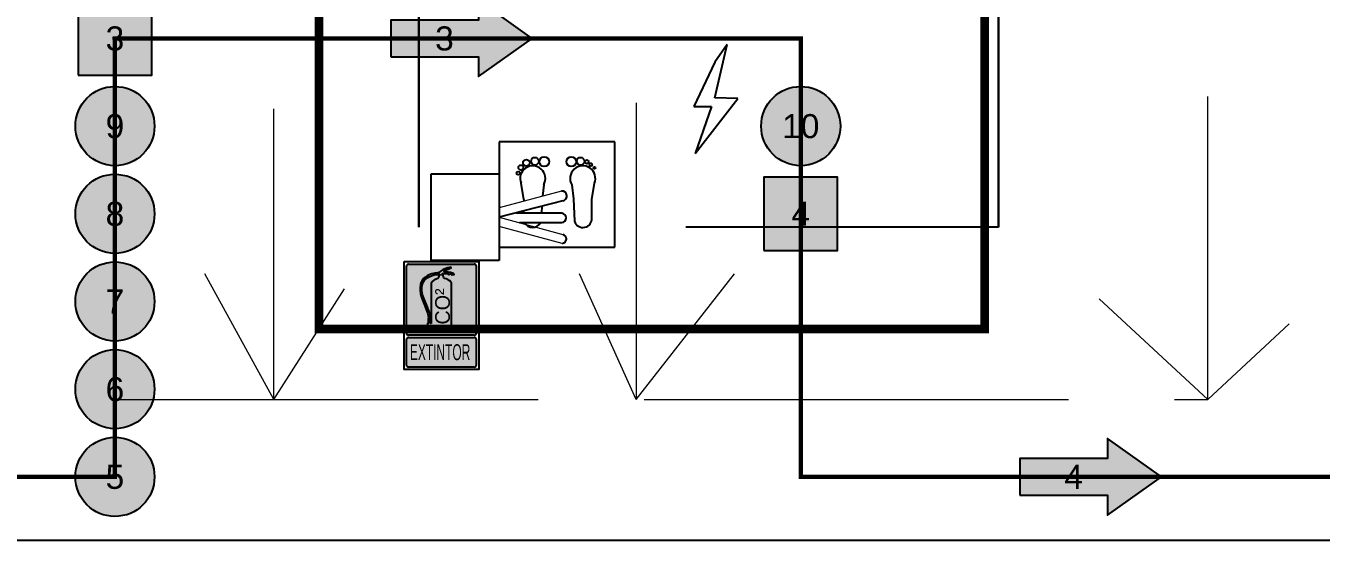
# Model space of a CAD drawing. Header units: metres. Extents: x 151 to 270, y 180 to 223.
# Drawn here: x 171.92 to 181.08, y 199.35 to 202.99 of the extents above; entities that cross this region are included whole.
import ezdxf
from ezdxf.enums import TextEntityAlignment as Align

# ---------------------------------------------------------------- set-up
doc = ezdxf.new("R2010")
doc.units = ezdxf.units.M
for name, pattern in [('AM_ISO02W050x2', [3.75, 3, -0.75]), ('DASHED', [1.524, 1.27, -0.254]), ('HIDD1', [0.175, 0.1, -0.075])]:
    doc.linetypes.add(name, pattern=pattern)
for name, color, linetype in [('1-AREA DE PRODUCCION', 7, 'Continuous'), ('2-SEÑALETICA', 2, 'Continuous'), ('4-DIAGRAMA DE RECORRIDO', 4, 'Continuous')]:
    doc.layers.add(name, color=color, linetype=linetype)
doc.styles.add('COMIN Simb Señalizacion', font='txt')
doc.styles.add('SEN-ARIAL', font='arial.ttf')

# ---------------------------------------------------------------- blocks, each defined once
blk = doc.blocks.new('A$C0DE554A4')
h = blk.add_hatch(color=10)
h.paths.add_polyline_path([(0.609, 0.872, 0.414214), (0.592, 0.889), (0.037, 0.889, 0.414214), (0.02, 0.872), (0.02, 0.306, 0.414214), (0.037, 0.289), (0.592, 0.289, 0.414214), (0.609, 0.306)])
h.paths.add_polyline_path([(0.138, 0.642), (0.134, 0.665), (0.134, 0.689), (0.137, 0.718), (0.141, 0.732), (0.151, 0.75), (0.163, 0.767), (0.176, 0.777), (0.194, 0.789), (0.212, 0.798), (0.235, 0.807), (0.26, 0.814), (0.281, 0.815), (0.295, 0.815), (0.295, 0.822), (0.33, 0.844), (0.368, 0.857), (0.394, 0.864), (0.397, 0.857), (0.387, 0.855), (0.341, 0.833), (0.338, 0.825), (0.35, 0.825), (0.371, 0.822), (0.391, 0.818), (0.415, 0.811), (0.421, 0.805), (0.423, 0.802), (0.404, 0.799), (0.4, 0.802), (0.394, 0.806), (0.387, 0.806), (0.377, 0.801), (0.371, 0.805), (0.37, 0.809), (0.349, 0.811), (0.327, 0.81), (0.324, 0.809), (0.324, 0.803), (0.32, 0.801), (0.32, 0.797), (0.328, 0.793), (0.331, 0.78), (0.339, 0.769, -0.120407), (0.393, 0.743, -0.22624), (0.399, 0.731), (0.399, 0.331, -0.414214), (0.382, 0.314), (0.247, 0.314, -0.414214), (0.229, 0.331), (0.229, 0.364), (0.202, 0.364), (0.198, 0.367), (0.198, 0.389), (0.206, 0.392), (0.206, 0.403), (0.202, 0.406), (0.202, 0.431), (0.205, 0.433), (0.205, 0.44), (0.199, 0.47), (0.191, 0.492), (0.168, 0.552), (0.153, 0.593), (0.144, 0.616)], flags=16)
h.paths.add_polyline_path([(0.15, 0.66), (0.149, 0.691), (0.151, 0.711), (0.158, 0.732), (0.172, 0.754), (0.194, 0.772), (0.218, 0.784), (0.245, 0.795), (0.261, 0.8), (0.301, 0.8), (0.301, 0.796), (0.297, 0.796), (0.294, 0.793), (0.294, 0.78), (0.284, 0.768, 0.110621), (0.235, 0.743, 0.22624), (0.229, 0.731), (0.229, 0.388), (0.224, 0.388), (0.22, 0.394), (0.22, 0.404), (0.223, 0.406), (0.223, 0.431), (0.22, 0.433), (0.22, 0.452), (0.216, 0.475), (0.205, 0.503), (0.191, 0.539), (0.171, 0.587), (0.156, 0.63)], flags=0)
h.paths.add_polyline_path([(0.229, 0.731, -0.22624), (0.235, 0.743, -0.110621), (0.284, 0.768), (0.294, 0.78), (0.294, 0.793), (0.297, 0.796), (0.301, 0.796), (0.301, 0.8), (0.261, 0.8), (0.245, 0.795), (0.218, 0.784), (0.194, 0.772), (0.172, 0.754), (0.158, 0.732), (0.151, 0.711), (0.149, 0.691), (0.15, 0.66), (0.156, 0.63), (0.171, 0.587), (0.191, 0.539), (0.205, 0.503), (0.216, 0.475), (0.22, 0.452), (0.22, 0.433), (0.223, 0.431), (0.223, 0.406), (0.22, 0.404), (0.22, 0.394), (0.224, 0.388), (0.229, 0.388)], flags=0)
h = blk.add_hatch(color=255)
h.paths.add_polyline_path([(0.399, 0.731, 0.22624), (0.393, 0.743, 0.120407), (0.339, 0.769), (0.331, 0.78), (0.328, 0.793), (0.32, 0.797), (0.32, 0.801), (0.324, 0.803), (0.324, 0.809), (0.327, 0.81), (0.349, 0.811), (0.37, 0.809), (0.371, 0.805), (0.377, 0.801), (0.387, 0.806), (0.394, 0.806), (0.4, 0.802), (0.404, 0.799), (0.423, 0.802), (0.421, 0.805), (0.415, 0.811), (0.391, 0.818), (0.371, 0.822), (0.35, 0.825), (0.338, 0.825), (0.341, 0.833), (0.387, 0.855), (0.397, 0.857), (0.394, 0.864), (0.368, 0.857), (0.33, 0.844), (0.295, 0.822), (0.295, 0.815), (0.281, 0.815), (0.26, 0.814), (0.235, 0.807), (0.212, 0.798), (0.194, 0.789), (0.176, 0.777), (0.163, 0.767), (0.151, 0.75), (0.141, 0.732), (0.137, 0.718), (0.134, 0.689), (0.134, 0.665), (0.138, 0.642), (0.144, 0.616), (0.153, 0.593), (0.168, 0.552), (0.191, 0.492), (0.199, 0.47), (0.205, 0.44), (0.205, 0.433), (0.202, 0.431), (0.202, 0.406), (0.206, 0.403), (0.206, 0.392), (0.198, 0.389), (0.198, 0.367), (0.202, 0.364), (0.229, 0.364), (0.229, 0.331, 0.414214), (0.247, 0.314), (0.382, 0.314, 0.414214), (0.399, 0.331)])
h.paths.add_polyline_path([(0.229, 0.388), (0.224, 0.388), (0.22, 0.394), (0.22, 0.404), (0.223, 0.406), (0.223, 0.431), (0.22, 0.433), (0.22, 0.452), (0.216, 0.475), (0.205, 0.503), (0.191, 0.539), (0.171, 0.587), (0.156, 0.63), (0.15, 0.66), (0.149, 0.691), (0.151, 0.711), (0.158, 0.732), (0.172, 0.754), (0.194, 0.772), (0.218, 0.784), (0.245, 0.795), (0.261, 0.8), (0.301, 0.8), (0.301, 0.796), (0.297, 0.796), (0.294, 0.793), (0.294, 0.78), (0.284, 0.768, 0.110621), (0.235, 0.743, 0.22624), (0.229, 0.731)], flags=16)
for points in [[(0.229, 0.731, -0.22624), (0.235, 0.743, -0.110621), (0.284, 0.768), (0.294, 0.78), (0.294, 0.793), (0.297, 0.796), (0.301, 0.796), (0.301, 0.8), (0.261, 0.8), (0.245, 0.795), (0.218, 0.784), (0.194, 0.772), (0.172, 0.754), (0.158, 0.732), (0.151, 0.711), (0.149, 0.691), (0.15, 0.66), (0.156, 0.63), (0.171, 0.587), (0.191, 0.539), (0.205, 0.503), (0.216, 0.475), (0.22, 0.452), (0.22, 0.433), (0.223, 0.431), (0.223, 0.406), (0.22, 0.404), (0.22, 0.394), (0.224, 0.388), (0.229, 0.388)], [(0.609, 0.252, 0.414214), (0.592, 0.269), (0.037, 0.269, 0.414214), (0.02, 0.252), (0.02, 0.037, 0.414214), (0.037, 0.02), (0.592, 0.02, 0.414214), (0.609, 0.037)]]:
    blk.add_hatch(color=10).paths.add_polyline_path(points)
at = {"color": 255}
for p, q in [((0.037, 0.889), (0.592, 0.889)), ((0.02, 0.306), (0.02, 0.872)), ((0.609, 0.872), (0.609, 0.306)), ((0.02, 0.037), (0.02, 0.252)), ((0.592, 0.289), (0.037, 0.289)), ((0.037, 0.269), (0.592, 0.269)), ((0.609, 0.252), (0.609, 0.037)), ((0.592, 0.02), (0.037, 0.02))]:
    blk.add_line(p, q, dxfattribs=at)
at = {"color": 7}
blk.add_lwpolyline([(0, 0.91), (0.629, 0.91), (0.629, 0), (0, 0)], close=True, dxfattribs=at)
at = {"color": 255}
for points in [[(0.339, 0.769), (0.331, 0.78), (0.328, 0.793), (0.32, 0.797), (0.32, 0.801), (0.324, 0.803), (0.324, 0.809), (0.327, 0.81), (0.349, 0.811), (0.37, 0.809), (0.371, 0.805), (0.377, 0.801), (0.387, 0.806), (0.394, 0.806), (0.4, 0.802), (0.404, 0.799), (0.423, 0.802), (0.421, 0.805), (0.415, 0.811), (0.391, 0.818), (0.371, 0.822), (0.35, 0.825), (0.338, 0.825), (0.341, 0.833), (0.387, 0.855), (0.397, 0.857), (0.394, 0.864), (0.368, 0.857), (0.33, 0.844), (0.295, 0.822), (0.295, 0.815), (0.281, 0.815), (0.26, 0.814), (0.235, 0.807), (0.212, 0.798), (0.194, 0.789), (0.176, 0.777), (0.163, 0.767), (0.151, 0.75), (0.141, 0.732), (0.137, 0.718), (0.134, 0.689), (0.134, 0.665), (0.138, 0.642), (0.144, 0.616), (0.153, 0.593), (0.168, 0.552), (0.191, 0.492), (0.199, 0.47), (0.205, 0.44), (0.205, 0.433), (0.202, 0.431), (0.202, 0.406), (0.206, 0.403), (0.206, 0.392), (0.198, 0.389), (0.198, 0.367), (0.202, 0.364), (0.229, 0.364)], [(0.229, 0.388), (0.224, 0.388), (0.22, 0.394), (0.22, 0.404), (0.223, 0.406), (0.223, 0.431), (0.22, 0.433), (0.22, 0.452), (0.216, 0.475), (0.205, 0.503), (0.191, 0.539), (0.171, 0.587), (0.156, 0.63), (0.15, 0.66), (0.149, 0.691), (0.151, 0.711), (0.158, 0.732), (0.172, 0.754), (0.194, 0.772), (0.218, 0.784), (0.245, 0.795), (0.261, 0.8), (0.301, 0.8), (0.301, 0.796), (0.297, 0.796), (0.294, 0.793), (0.294, 0.78), (0.284, 0.768)], [(0.229, 0.731), (0.229, 0.388)]]:
    blk.add_lwpolyline(points, dxfattribs=at)
blk.add_lwpolyline([(0.229, 0.364), (0.229, 0.331, 0.414214), (0.247, 0.314), (0.382, 0.314, 0.414214), (0.399, 0.331), (0.399, 0.731)], format="xyb", dxfattribs=at)
for centre, radius, start, end in [((0.037, 0.872), 0.0171, 90, 180), ((0.592, 0.872), 0.0171, 0, 90), ((0.314, 0.646), 0.125, 103.7582, 129.008), ((0.314, 0.646), 0.125, 50.992, 78.4551), ((0.245, 0.731), 0.0153, 129.008, 180), ((0.383, 0.731), 0.0153, 0, 50.992), ((0.037, 0.306), 0.0171, 180, 270), ((0.037, 0.252), 0.0171, 90, 180), ((0.592, 0.306), 0.0171, 270, 0), ((0.592, 0.252), 0.0171, 0, 90), ((0.037, 0.037), 0.0171, 180, 270), ((0.592, 0.037), 0.0171, 270, 0)]:
    blk.add_arc(centre, radius, start, end, dxfattribs=at)
at = {"color": 255, "style": 'COMIN Simb Señalizacion', "width": 0.56}
blk.add_text('EXTINTOR', height=0.1345, dxfattribs=at).set_placement((0.049, 0.079))
blk = doc.blocks.new('DR_OPERACION')
at = {"true_color": 0x8dc63f}
h = blk.add_hatch(color=7, dxfattribs=at)
edge = h.paths.add_edge_path()
edge.add_arc((0, 0), 0.28, 0, 360)
at = {"color": 7}
blk.add_circle((0, 0), 0.28, dxfattribs=at)
at = {"color": 250, "style": 'SEN-ARIAL'}
blk.add_attdef('NUM', text='', height=0.17, dxfattribs=at).set_placement((0, 0), align=Align.MIDDLE_CENTER)
at = {"style": 'SEN-ARIAL', "flags": 1}
blk.add_attdef('ACTIVIDAD', (0, -0.45), '', height=0.1, dxfattribs=at)
blk = doc.blocks.new('DR_INSPECCION')
at = {"true_color": 0x968cf0}
blk.add_hatch(color=7, dxfattribs=at).paths.add_polyline_path([(-0.26, -0.26), (0.26, -0.26), (0.26, 0.26), (-0.26, 0.26)])
at = {"color": 7}
blk.add_lwpolyline([(-0.26, -0.26), (0.26, -0.26), (0.26, 0.26), (-0.26, 0.26)], close=True, dxfattribs=at)
at = {"color": 250, "style": 'SEN-ARIAL'}
blk.add_attdef('NUM', text='', height=0.17, dxfattribs=at).set_placement((0, 0), align=Align.MIDDLE_CENTER)
at = {"style": 'SEN-ARIAL', "flags": 1}
blk.add_attdef('ACTIVIDAD', (0, -0.45), '', height=0.1, dxfattribs=at)
blk = doc.blocks.new('DR_TRANSPORTE')
at = {"true_color": 0x9bc8f0}
blk.add_hatch(color=7, dxfattribs=at).paths.add_polyline_path([(-0.5, -0.13), (0.12, -0.13), (0.12, -0.27), (0.5, 0), (0.12, 0.27), (0.12, 0.13), (-0.5, 0.13)])
at = {"color": 7}
blk.add_lwpolyline([(-0.5, -0.13), (0.12, -0.13), (0.12, -0.27), (0.5, 0), (0.12, 0.27), (0.12, 0.13), (-0.5, 0.13)], close=True, dxfattribs=at)
at = {"color": 250, "style": 'SEN-ARIAL'}
blk.add_attdef('NUM', text='', height=0.17, dxfattribs=at).set_placement((-0.12, 0), align=Align.MIDDLE_CENTER)
at = {"style": 'SEN-ARIAL', "flags": 1}
blk.add_attdef('ACTIVIDAD', (0, -0.45), '', height=0.1, dxfattribs=at)

msp = doc.modelspace()

# ---------------------------------------------------------------- linework, layer by layer
at = {"layer": '1-AREA DE PRODUCCION', "color": 2}
for p, q in [((174.6988, 204.1037), (174.6988, 201.5657)), ((174.6988, 201.5657), (174.6988, 204.1037)), ((178.7988, 204.1037), (178.7988, 201.5657)), ((178.7988, 201.5657), (178.7988, 204.1037)), ((176.7924, 202.4802), (176.8807, 202.8565)), ((176.8807, 202.8565), (176.7924, 202.7311)), ((176.7924, 202.7311), (176.6438, 202.4199)), ((176.6531, 202.0855), (176.955, 202.4756)), ((176.955, 202.4756), (176.7924, 202.4802)), ((176.6438, 202.4199), (176.7692, 202.4199)), ((176.7692, 202.4199), (176.6531, 202.0855)), ((178.7988, 201.5657), (176.5867, 201.5657))]:
    msp.add_line(p, q, dxfattribs=at)
at = {"layer": '1-AREA DE PRODUCCION', "color": 0}
for p, q in [((176.0841, 202.1679), (175.2675, 202.1679)), ((175.2675, 202.1679), (175.2675, 201.4242)), ((176.0841, 201.4242), (176.0841, 202.1679)), ((174.7863, 201.9431), (175.2676, 201.9431)), ((174.7863, 201.3306), (174.7863, 201.9431)), ((175.2676, 201.9431), (175.2676, 201.3306)), ((175.4416, 201.7616), (175.4217, 201.876)), ((175.9215, 201.7616), (175.9413, 201.876)), ((175.5824, 201.8654), (175.5729, 201.7842, 0)), ((175.7807, 201.8654), (175.7923, 201.7664)), ((175.7166, 201.7519, 0), (175.2676, 201.6368)), ((175.4416, 201.7616), (175.4416, 201.7492)), ((175.5686, 201.7155), (175.5656, 201.6635)), ((175.7923, 201.7664), (175.8006, 201.607)), ((175.9215, 201.6322), (175.9215, 201.7616)), ((175.7113, 201.6635), (175.3877, 201.6635)), ((175.4416, 201.6635), (175.4416, 201.6815, 0)), ((175.4103, 201.5978, 0), (175.7113, 201.5978)), ((175.2675, 201.4242), (176.0841, 201.4242)), ((175.2676, 201.3306), (174.7863, 201.3306)), ((162.47, 199.3528), (188.47, 199.3528))]:
    msp.add_line(p, q, dxfattribs=at)
for centre, radius in [((175.5199, 202.0319), 0.0273), ((175.5859, 202.0289), 0.0346), ((175.7771, 202.0289), 0.0346), ((175.8431, 202.0319), 0.0273), ((175.4204, 201.9869), 0.0175), ((175.4595, 202.0199), 0.0237), ((175.8874, 202.0272), 0.0134), ((175.9163, 202.0066), 0.0103), ((175.9411, 201.9851), 0.0062), ((175.4021, 201.9473), 0.0124)]:
    msp.add_circle(centre, radius, dxfattribs=at)
for centre, radius, start, end in [((175.5046, 201.9097), 0.0895, 330.29061, 202.16605), ((175.8584, 201.9097), 0.0895, 337.83395, 209.70939), ((175.7121, 201.7861, 0), 0.0345, 277.45458, 97.05181), ((175.7081, 201.6307, 0), 0.033, 275.52211, 84.47789), ((175.8599, 201.6251), 0.062, 196.98957, 6.55053), ((175.5031, 201.6251), 0.062, 206.16032, 333.83968), ((175.7106, 201.4828, 0), 0.0317, 273.62244, 78.01402)]:
    msp.add_arc(centre, radius, start, end, dxfattribs=at)
at = {"layer": '1-AREA DE PRODUCCION', "color": 0, "linetype": 'Continuous', "lineweight": 0}
for points, invisible_edges in [([(175.7079, 201.8203, 0), (175.2676, 201.7027), (175.2807, 201.6368, 0), (175.7166, 201.7519, 0)], 14), ([(175.7126, 201.4511, 0), (175.2676, 201.571), (175.2676, 201.6368), (175.7171, 201.5139, 0)], 10)]:
    msp.add_3dface(points, dxfattribs=dict(at, invisible_edges=invisible_edges))
at = {"layer": '2-SEÑALETICA', "color": 3, "linetype": 'AM_ISO02W050x2', "lineweight": 18}
for p, q in [((176.2362, 202.4454), (176.2362, 200.3472)), ((180.2779, 200.3472), (180.2779, 202.4896)), ((173.6742, 200.3472), (173.6742, 202.4012)), ((173.6742, 200.3472), (173.1848, 201.2358)), ((176.2362, 200.3472), (175.8351, 201.2358)), ((176.2362, 200.3472), (176.9306, 201.2358)), ((173.6742, 200.3472), (174.1742, 201.1298)), ((180.2779, 200.3472), (179.5102, 201.0591)), ((180.2779, 200.3472), (180.853, 200.8824)), ((168.7932, 200.3472), (180.2779, 200.3472))]:
    msp.add_line(p, q, dxfattribs=at)
at = {"layer": '2-SEÑALETICA', "color": 6, "linetype": 'DASHED', "const_width": 0.06}
msp.add_lwpolyline([(173.9933, 209.4044), (178.7006, 209.4044), (178.7006, 200.8453), (173.9933, 200.8453)], close=True, dxfattribs=at)
at = {"layer": '4-DIAGRAMA DE RECORRIDO', "color": 7, "const_width": 0.03}
msp.add_lwpolyline([(172.25, 218), (170, 218), (170, 202.9), (168.8, 202.9), (168.8, 199.8), (172.55, 199.8), (172.55, 202.9), (177.4, 202.9), (177.4, 199.8), (181.5, 199.8), (181.5, 202.9), (185.3, 202.9), (185.3, 204.2), (196.3, 204.2)], dxfattribs=at)

# ---------------------------------------------------------------- block references
at = {"layer": '2-SEÑALETICA', "xscale": 0.8383233532913437, "yscale": 0.8383233532913437, "zscale": 0.8383233532913437}
msp.add_blockref('A$C0DE554A4', (174.5952, 200.559), dxfattribs=at)
at = {"layer": '4-DIAGRAMA DE RECORRIDO'}
for name, p, values in [('DR_INSPECCION', (172.55, 202.9), {'NUM': '3'}), ('DR_TRANSPORTE', (175, 202.9), {'NUM': '3'}), ('DR_OPERACION', (172.55, 202.28), {'NUM': '9'}), ('DR_OPERACION', (177.4, 202.28), {'NUM': '10'}), ('DR_OPERACION', (172.55, 201.66), {'NUM': '8'}), ('DR_INSPECCION', (177.4, 201.66), {'NUM': '4'}), ('DR_OPERACION', (172.55, 201.04), {'NUM': '7'}), ('DR_OPERACION', (172.55, 200.42), {'NUM': '6'}), ('DR_OPERACION', (172.55, 199.8), {'NUM': '5'}), ('DR_TRANSPORTE', (179.45, 199.8), {'NUM': '4'})]:
    msp.add_blockref(name, p, dxfattribs=at).add_auto_attribs(values)

# ---------------------------------------------------------------- texts
at = {"layer": '2-SEÑALETICA', "color": 18, "linetype": 'HIDD1', "lineweight": 15, "true_color": 0x000000}
msp.add_text('CO²', height=0.10447, rotation=90, dxfattribs=at).set_placement((174.919, 200.8768))

doc.saveas('drawing.dxf')
